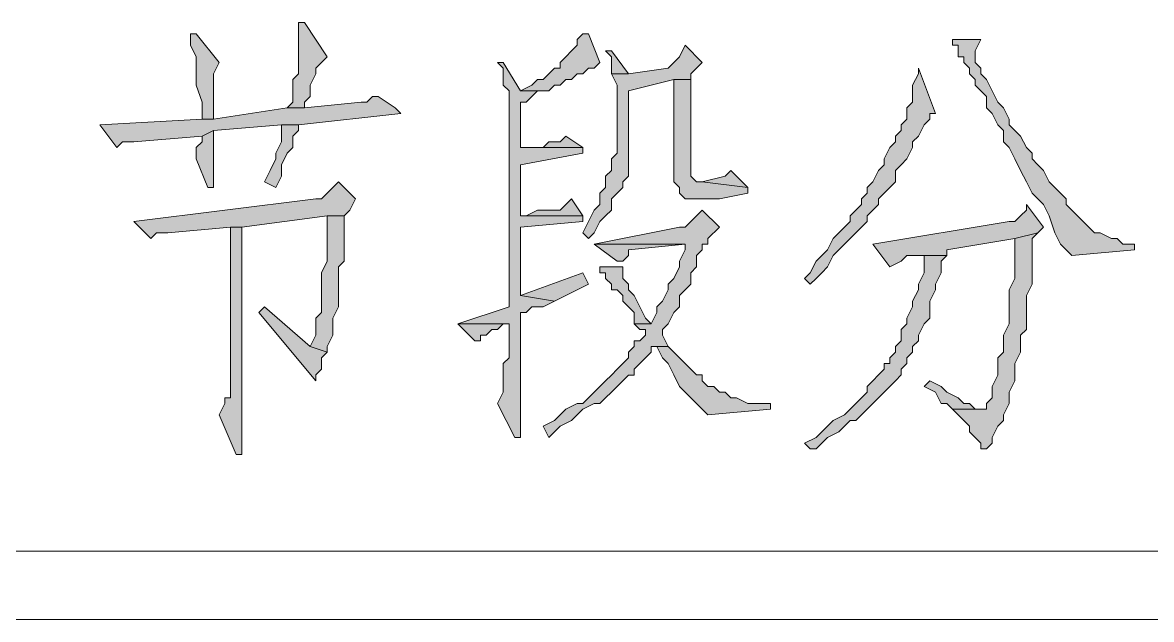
# Model space of a CAD drawing. Header units: millimetres. Extents: x 6 to 291, y 4 to 206.
# Drawn here: x 154.45 to 162.86, y 19.56 to 24 of the extents above; entities that cross this region are included whole.
import ezdxf

# ---------------------------------------------------------------- set-up
doc = ezdxf.new("R2010")
doc.units = ezdxf.units.MM
doc.layers.add('C00-00-00', color=7, linetype='Continuous')

msp = doc.modelspace()

# ---------------------------------------------------------------- hatches: boundary and pattern name
at = {"layer": 'C00-00-00'}
h = msp.add_hatch(color=256, dxfattribs=at)
h.dxf.hatch_style = 2
h.paths.add_polyline_path([(156.506339, 24.003008), (156.506339, 23.622008), (156.464005, 23.579675), (156.464005, 23.537342), (156.464005, 23.495008), (156.464005, 23.410342), (156.421672, 23.368008), (156.548672, 23.368008), (156.548672, 23.410342), (156.591005, 23.452675), (156.591005, 23.537342), (156.633339, 23.622008), (156.633339, 23.664342), (156.675672, 23.706675), (156.718005, 23.749008), (156.548672, 24.003008)])
h = msp.add_hatch(color=256, dxfattribs=at)
h.dxf.hatch_style = 2
h.paths.add_polyline_path([(155.744337, 23.91834), (155.702004, 23.91834), (155.702004, 23.833673), (155.744337, 23.749006), (155.744337, 23.706673), (155.744337, 23.53734), (155.786671, 23.41034), (155.786671, 23.28334), (155.871337, 23.28334), (155.871337, 23.622006), (155.913671, 23.706673)])
h = msp.add_hatch(color=256, dxfattribs=at)
h.dxf.hatch_style = 2
h.paths.add_polyline_path([(158.665331, 23.91834), (158.622998, 23.91834), (158.580665, 23.876006), (158.580665, 23.833673), (158.538331, 23.79134), (158.495998, 23.749006), (158.453665, 23.706673), (158.453665, 23.66434), (158.411331, 23.66434), (158.368998, 23.622006), (158.326665, 23.579673), (158.284331, 23.579673), (158.241998, 23.53734), (158.157331, 23.495006), (158.368998, 23.495006), (158.411331, 23.53734), (158.453665, 23.53734), (158.495998, 23.579673), (158.538331, 23.579673), (158.580665, 23.622006), (158.622998, 23.622006), (158.665331, 23.66434), (158.707665, 23.66434), (158.749998, 23.706673)])
h = msp.add_hatch(color=256, dxfattribs=at)
h.dxf.hatch_style = 2
h.paths.add_polyline_path([(161.374662, 23.875997), (161.374662, 23.833664), (161.416996, 23.833664), (161.416996, 23.791331), (161.416996, 23.748997), (161.459329, 23.748997), (161.459329, 23.706664), (161.501662, 23.664331), (161.501662, 23.621997), (161.543996, 23.579664), (161.543996, 23.537331), (161.586329, 23.494997), (161.628662, 23.452664), (161.628662, 23.367997), (161.670996, 23.325664), (161.713329, 23.240997), (161.755662, 23.198664), (161.755662, 23.113997), (161.797996, 23.071664), (161.840329, 22.986997), (161.882662, 22.902331), (161.924996, 22.817664), (161.967329, 22.732997), (162.051996, 22.648331), (162.094329, 22.563664), (162.136662, 22.436664), (162.178996, 22.351997), (162.263662, 22.267331), (162.729329, 22.309664), (162.729329, 22.351997), (162.686996, 22.351997), (162.644662, 22.351997), (162.602329, 22.394331), (162.559996, 22.394331), (162.475329, 22.436664), (162.432996, 22.436664), (162.390662, 22.478997), (162.348329, 22.521331), (162.305996, 22.563664), (162.263662, 22.605997), (162.221329, 22.648331), (162.221329, 22.690664), (162.178996, 22.732997), (162.136662, 22.775331), (162.094329, 22.817664), (162.051996, 22.902331), (162.009662, 22.944664), (161.967329, 22.986997), (161.967329, 23.029331), (161.924996, 23.071664), (161.882662, 23.156331), (161.840329, 23.198664), (161.797996, 23.240997), (161.797996, 23.283331), (161.755662, 23.367997), (161.713329, 23.410331), (161.670996, 23.494997), (161.628662, 23.579664), (161.586329, 23.621997), (161.586329, 23.664331), (161.543996, 23.706664), (161.543996, 23.748997), (161.543996, 23.791331), (161.586329, 23.875997)])
h = msp.add_hatch(color=256, dxfattribs=at)
h.dxf.hatch_style = 2
h.paths.add_polyline_path([(159.385006, 23.833671), (159.342673, 23.749004), (159.30034, 23.706671), (159.258006, 23.664338), (158.961673, 23.622004), (158.834673, 23.622004), (158.877006, 23.537338), (158.877006, 23.029338), (158.834673, 22.987004), (158.834673, 22.944671), (158.834673, 22.902338), (158.79234, 22.860004), (158.79234, 22.775338), (158.750006, 22.733004), (158.750006, 22.648338), (158.707673, 22.606004), (158.66534, 22.521338), (158.623006, 22.436671), (158.66534, 22.394338), (158.707673, 22.436671), (158.750006, 22.521338), (158.79234, 22.563671), (158.834673, 22.606004), (158.834673, 22.690671), (158.877006, 22.733004), (158.91934, 22.775338), (158.91934, 22.817671), (158.961673, 22.860004), (158.961673, 22.944671), (158.961673, 22.987004), (158.961673, 23.198671), (158.961673, 23.241004), (158.961673, 23.495004), (159.30034, 23.579671), (159.42734, 23.579671), (159.42734, 23.622004), (159.512006, 23.706671)])
h = msp.add_hatch(color=256, dxfattribs=at)
h.dxf.hatch_style = 2
h.paths.add_polyline_path([(158.834669, 23.791329), (158.792335, 23.791329), (158.834669, 23.748995), (158.834669, 23.664329), (158.834669, 23.621995), (158.961669, 23.621995)])
h = msp.add_hatch(color=256, dxfattribs=at)
h.dxf.hatch_style = 2
h.paths.add_polyline_path([(158.030341, 23.706676), (157.988008, 23.706676), (158.030341, 23.664343), (158.030341, 23.579676), (158.030341, 23.537343), (158.072674, 23.49501), (158.072674, 22.09801), (158.072674, 21.97101), (158.072674, 21.886343), (157.691674, 21.759343), (158.072674, 21.759343), (158.072674, 21.71701), (158.072674, 21.505343), (158.030341, 21.46301), (158.030341, 21.251343), (157.988008, 21.166676), (158.115008, 20.912676), (158.157341, 20.912676), (158.157341, 21.293676), (158.157341, 21.84401), (158.199674, 21.84401), (158.242008, 21.886343), (158.326674, 21.886343), (158.411341, 21.928676), (158.157341, 21.97101), (158.157341, 22.47901), (158.623008, 22.521343), (158.623008, 22.563676), (158.157341, 22.563676), (158.157341, 22.944676), (158.623008, 23.029343), (158.623008, 23.071676), (158.157341, 23.071676), (158.157341, 23.410343), (158.199674, 23.410343), (158.242008, 23.452676), (158.284341, 23.49501), (158.369008, 23.49501), (158.157341, 23.49501)])
h = msp.add_hatch(color=256, dxfattribs=at)
h.dxf.hatch_style = 2
h.paths.add_polyline_path([(161.120672, 23.664334), (161.120672, 23.622001), (161.078339, 23.537334), (161.078339, 23.495001), (161.078339, 23.410334), (161.036006, 23.368001), (161.036006, 23.283334), (160.993672, 23.241001), (160.993672, 23.198667), (160.951339, 23.156334), (160.951339, 23.114001), (160.909006, 23.071667), (160.866672, 22.987001), (160.866672, 22.944667), (160.824339, 22.902334), (160.782006, 22.817667), (160.739672, 22.775334), (160.739672, 22.733001), (160.697339, 22.690667), (160.697339, 22.648334), (160.655006, 22.606001), (160.612672, 22.563667), (160.612672, 22.521334), (160.570339, 22.479001), (160.528006, 22.436667), (160.485672, 22.394334), (160.443339, 22.309667), (160.401006, 22.267334), (160.358672, 22.225001), (160.316339, 22.140334), (160.274006, 22.098001), (160.316339, 22.055667), (160.358672, 22.098001), (160.401006, 22.140334), (160.443339, 22.182667), (160.485672, 22.267334), (160.528006, 22.309667), (160.570339, 22.352001), (160.612672, 22.394334), (160.655006, 22.436667), (160.697339, 22.479001), (160.739672, 22.521334), (160.739672, 22.563667), (160.782006, 22.606001), (160.824339, 22.648334), (160.824339, 22.690667), (160.866672, 22.733001), (160.909006, 22.775334), (160.951339, 22.817667), (160.951339, 22.902334), (160.993672, 22.944667), (161.036006, 22.987001), (161.078339, 23.071667), (161.078339, 23.114001), (161.120672, 23.156334), (161.163006, 23.241001), (161.205339, 23.283334), (161.205339, 23.325667), (161.247672, 23.325667)])
h = msp.add_hatch(color=256, dxfattribs=at)
h.dxf.hatch_style = 2
h.paths.add_polyline_path([(159.427333, 23.579665), (159.300333, 23.579665), (159.300333, 22.902332), (159.300333, 22.817665), (159.342666, 22.775332), (159.342666, 22.732999), (159.384999, 22.690665), (159.427333, 22.690665), (159.638999, 22.690665), (159.850666, 22.732999), (159.850666, 22.775332), (159.511999, 22.817665), (159.469666, 22.817665), (159.427333, 22.859999), (159.427333, 23.537332)])
h = msp.add_hatch(color=256, dxfattribs=at)
h.dxf.hatch_style = 2
h.paths.add_polyline_path([(157.099003, 23.45267), (157.056669, 23.45267), (157.014336, 23.410337), (156.972003, 23.410337), (156.548669, 23.368004), (156.421669, 23.368004), (155.871336, 23.283337), (155.786669, 23.283337), (155.024669, 23.241004), (155.151669, 23.07167), (155.194003, 23.114004), (155.236336, 23.114004), (155.278669, 23.114004), (155.786669, 23.156337), (155.871336, 23.19867), (156.379336, 23.241004), (156.506336, 23.241004), (157.268336, 23.32567), (157.226003, 23.368004)])
h = msp.add_hatch(color=256, dxfattribs=at)
h.dxf.hatch_style = 2
h.paths.add_polyline_path([(156.506339, 23.241007), (156.379339, 23.241007), (156.379339, 23.198674), (156.379339, 23.114007), (156.337005, 23.02934), (156.337005, 22.987007), (156.294672, 22.90234), (156.252339, 22.817674), (156.337005, 22.77534), (156.379339, 22.860007), (156.379339, 22.944674), (156.421672, 23.02934), (156.464005, 23.071674), (156.464005, 23.15634), (156.506339, 23.198674)])
h = msp.add_hatch(color=256, dxfattribs=at)
h.dxf.hatch_style = 2
h.paths.add_polyline_path([(155.871332, 23.198665), (155.786665, 23.156331), (155.786665, 23.113998), (155.744332, 23.071665), (155.744332, 22.986998), (155.828999, 22.775331), (155.871332, 22.775331), (155.871332, 22.817665)])
h = msp.add_hatch(color=256, dxfattribs=at)
h.dxf.hatch_style = 2
h.paths.add_polyline_path([(158.495994, 23.156338), (158.453661, 23.114005), (158.411328, 23.114005), (158.368994, 23.114005), (158.326661, 23.071672), (158.199661, 23.071672), (158.157328, 23.071672), (158.622994, 23.071672)])
h = msp.add_hatch(color=256, dxfattribs=at)
h.dxf.hatch_style = 2
h.paths.add_polyline_path([(159.723665, 22.902333), (159.681339, 22.860006), (159.512001, 22.817664), (159.85066, 22.775338)])
h = msp.add_hatch(color=256, dxfattribs=at)
h.dxf.hatch_style = 2
h.paths.add_polyline_path([(156.802671, 22.817664), (156.760337, 22.775331), (156.718004, 22.732997), (156.675671, 22.690664), (156.633337, 22.690664), (155.278671, 22.521331), (155.405671, 22.394331), (155.448004, 22.436664), (155.490337, 22.436664), (155.532671, 22.436664), (155.998337, 22.478997), (156.083004, 22.478997), (156.718004, 22.563664), (156.845004, 22.563664), (156.887337, 22.605997), (156.929671, 22.690664)])
h = msp.add_hatch(color=256, dxfattribs=at)
h.dxf.hatch_style = 2
h.paths.add_polyline_path([(158.538337, 22.690669), (158.496003, 22.648336), (158.45367, 22.606002), (158.411337, 22.606002), (158.32667, 22.606002), (158.284337, 22.606002), (158.19967, 22.563669), (158.157337, 22.563669), (158.623003, 22.563669)])
h = msp.add_hatch(color=256, dxfattribs=at)
h.dxf.hatch_style = 2
h.paths.add_polyline_path([(161.925, 22.648343), (161.925, 22.60601), (161.882667, 22.563676), (161.840333, 22.521343), (161.798, 22.521343), (160.782, 22.35201), (160.909, 22.182676), (160.993667, 22.22501), (161.036, 22.267343), (161.078333, 22.267343), (161.163, 22.267343), (161.332333, 22.267343), (161.332333, 22.309676), (161.840333, 22.394343), (162.009667, 22.436676), (162.052, 22.47901)])
h = msp.add_hatch(color=256, dxfattribs=at)
h.dxf.hatch_style = 2
h.paths.add_polyline_path([(156.844997, 22.563674), (156.717997, 22.563674), (156.717997, 22.521341), (156.717997, 22.225008), (156.675663, 22.140341), (156.675663, 21.928674), (156.675663, 21.844008), (156.63333, 21.801674), (156.63333, 21.717008), (156.63333, 21.674674), (156.590997, 21.590008), (156.717997, 21.547674), (156.717997, 21.590008), (156.76033, 21.674674), (156.76033, 21.717008), (156.76033, 21.801674), (156.802663, 21.886341), (156.802663, 22.013341), (156.802663, 22.098008), (156.802663, 22.182674), (156.844997, 22.225008), (156.844997, 22.521341)])
h = msp.add_hatch(color=256, dxfattribs=at)
h.dxf.hatch_style = 2
h.paths.add_polyline_path([(159.512001, 22.606001), (159.469668, 22.563667), (159.427335, 22.521334), (159.385001, 22.479001), (159.342668, 22.479001), (158.707668, 22.352001), (159.385001, 22.352001), (159.385001, 22.309667), (159.342668, 22.225001), (159.342668, 22.182667), (159.300335, 22.098001), (159.258001, 22.055667), (159.258001, 22.013334), (159.215668, 21.928667), (159.173335, 21.886334), (159.173335, 21.844001), (159.131001, 21.759334), (159.004001, 21.759334), (159.046335, 21.717001), (159.088668, 21.717001), (159.088668, 21.674667), (159.046335, 21.632334), (159.004001, 21.632334), (159.004001, 21.590001), (158.961668, 21.547667), (158.961668, 21.505334), (158.919335, 21.463001), (158.877001, 21.420667), (158.834668, 21.378334), (158.792335, 21.336001), (158.750001, 21.293667), (158.707668, 21.251334), (158.665335, 21.209001), (158.623001, 21.166667), (158.580668, 21.166667), (158.496001, 21.124334), (158.453668, 21.082001), (158.411335, 21.039667), (158.326668, 20.997334), (158.369001, 20.912667), (158.411335, 20.955001), (158.453668, 20.997334), (158.538335, 21.039667), (158.580668, 21.082001), (158.623001, 21.124334), (158.707668, 21.166667), (158.750001, 21.166667), (158.792335, 21.209001), (158.834668, 21.251334), (158.877001, 21.293667), (158.919335, 21.336001), (158.961668, 21.378334), (159.004001, 21.378334), (159.004001, 21.420667), (159.046335, 21.463001), (159.088668, 21.505334), (159.131001, 21.547667), (159.131001, 21.590001), (159.173335, 21.590001), (159.258001, 21.590001), (159.215668, 21.674667), (159.215668, 21.717001), (159.258001, 21.759334), (159.300335, 21.844001), (159.342668, 21.886334), (159.342668, 21.971001), (159.385001, 22.013334), (159.427335, 22.055667), (159.427335, 22.098001), (159.427335, 22.140334), (159.469668, 22.182667), (159.469668, 22.267334), (159.512001, 22.309667), (159.512001, 22.352001), (159.554335, 22.352001), (159.554335, 22.394334), (159.639001, 22.479001)])
h = msp.add_hatch(color=256, dxfattribs=at)
h.dxf.hatch_style = 2
h.paths.add_polyline_path([(156.082996, 22.479006), (155.998329, 22.479006), (155.998329, 22.352006), (155.998329, 21.209006), (155.955996, 21.209006), (155.955996, 21.166672), (155.913662, 21.082006), (156.040662, 20.785672), (156.082996, 20.785672), (156.082996, 21.166672)])
h = msp.add_hatch(color=256, dxfattribs=at)
h.dxf.hatch_style = 2
h.paths.add_polyline_path([(162.009669, 22.436663), (161.840335, 22.39433), (161.840335, 22.26733), (161.840335, 22.182663), (161.840335, 22.097997), (161.798002, 22.01333), (161.798002, 21.928663), (161.798002, 21.88633), (161.798002, 21.75933), (161.755669, 21.674663), (161.755669, 21.63233), (161.755669, 21.589997), (161.755669, 21.547663), (161.713335, 21.50533), (161.713335, 21.462997), (161.713335, 21.37833), (161.671002, 21.293663), (161.671002, 21.25133), (161.671002, 21.208997), (161.628669, 21.166663), (161.628669, 21.12433), (161.586335, 21.12433), (161.374669, 21.12433), (161.417002, 21.081997), (161.459335, 21.039663), (161.501669, 20.99733), (161.501669, 20.954997), (161.544002, 20.912663), (161.586335, 20.87033), (161.586335, 20.827997), (161.628669, 20.827997), (161.671002, 20.87033), (161.671002, 20.912663), (161.713335, 20.99733), (161.755669, 21.039663), (161.755669, 21.081997), (161.798002, 21.166663), (161.798002, 21.208997), (161.798002, 21.25133), (161.840335, 21.335997), (161.840335, 21.37833), (161.840335, 21.462997), (161.882669, 21.547663), (161.882669, 21.589997), (161.882669, 21.674663), (161.925002, 21.716997), (161.925002, 21.801663), (161.925002, 21.843997), (161.925002, 21.970997), (161.967335, 22.055663), (161.967335, 22.224997), (161.967335, 22.26733), (161.967335, 22.39433)])
h = msp.add_hatch(color=256, dxfattribs=at)
h.dxf.hatch_style = 2
h.paths.add_polyline_path([(158.707674, 22.351995), (158.877007, 22.224995), (158.91934, 22.224995), (158.961674, 22.267328), (158.961674, 22.309661), (159.385007, 22.351995)])
h = msp.add_hatch(color=256, dxfattribs=at)
h.dxf.hatch_style = 2
h.paths.add_polyline_path([(161.332336, 22.267342), (161.163003, 22.267342), (161.163003, 22.225009), (161.163003, 22.140342), (161.120669, 22.055675), (161.120669, 22.013342), (161.078336, 21.928675), (161.078336, 21.886342), (161.036003, 21.801675), (161.036003, 21.759342), (160.993669, 21.717009), (160.993669, 21.632342), (160.951336, 21.590009), (160.951336, 21.547675), (160.909003, 21.505342), (160.909003, 21.463009), (160.866669, 21.463009), (160.866669, 21.420675), (160.824336, 21.378342), (160.782003, 21.336009), (160.739669, 21.293675), (160.739669, 21.251342), (160.697336, 21.209009), (160.655003, 21.166675), (160.612669, 21.124342), (160.570336, 21.082009), (160.485669, 21.039675), (160.443336, 20.997342), (160.401003, 20.955009), (160.358669, 20.912675), (160.274003, 20.870342), (160.316336, 20.828009), (160.358669, 20.828009), (160.401003, 20.870342), (160.443336, 20.912675), (160.528003, 20.955009), (160.570336, 20.997342), (160.612669, 21.039675), (160.655003, 21.039675), (160.697336, 21.082009), (160.739669, 21.124342), (160.782003, 21.166675), (160.824336, 21.209009), (160.866669, 21.251342), (160.909003, 21.293675), (160.951336, 21.336009), (160.993669, 21.378342), (160.993669, 21.420675), (161.036003, 21.463009), (161.036003, 21.505342), (161.078336, 21.547675), (161.078336, 21.590009), (161.120669, 21.632342), (161.120669, 21.674675), (161.163003, 21.759342), (161.205336, 21.801675), (161.205336, 21.844009), (161.205336, 21.928675), (161.247669, 22.013342), (161.247669, 22.055675), (161.290003, 22.140342), (161.290003, 22.225009)])
h = msp.add_hatch(color=256, dxfattribs=at)
h.dxf.hatch_style = 2
h.paths.add_polyline_path([(158.623005, 22.140331), (158.157339, 21.970998), (158.411339, 21.928665), (158.496005, 21.970998), (158.580672, 22.013331), (158.665339, 22.055665)])
h = msp.add_hatch(color=256, dxfattribs=at)
h.dxf.hatch_style = 2
h.paths.add_polyline_path([(158.919337, 22.182674), (158.750004, 22.182674), (158.750004, 22.14034), (158.792337, 22.14034), (158.792337, 22.098007), (158.834671, 22.055674), (158.834671, 22.01334), (158.877004, 22.01334), (158.919337, 21.971007), (158.919337, 21.928674), (158.961671, 21.88634), (159.004004, 21.844007), (159.004004, 21.75934), (159.131004, 21.75934), (159.088671, 21.801674), (159.046337, 21.88634), (159.004004, 21.971007), (158.961671, 22.01334), (158.961671, 22.055674), (158.919337, 22.098007)])
h = msp.add_hatch(color=256, dxfattribs=at)
h.dxf.hatch_style = 2
h.paths.add_polyline_path([(156.252333, 21.886342), (156.209999, 21.844008), (156.633333, 21.336008), (156.633333, 21.378342), (156.675666, 21.420675), (156.675666, 21.505342), (156.717999, 21.547675), (156.590999, 21.590008)])
h = msp.add_hatch(color=256, dxfattribs=at)
h.dxf.hatch_style = 2
h.paths.add_polyline_path([(157.691667, 21.759331), (157.818667, 21.632331), (157.861, 21.632331), (157.861, 21.674664), (157.903333, 21.674664), (157.945667, 21.716997), (157.988, 21.716997), (158.030333, 21.759331), (158.072667, 21.759331)])
h = msp.add_hatch(color=256, dxfattribs=at)
h.dxf.hatch_style = 2
h.paths.add_polyline_path([(159.257996, 21.59001), (159.173329, 21.59001), (159.215662, 21.505343), (159.257996, 21.46301), (159.300329, 21.378343), (159.342662, 21.293676), (159.427329, 21.20901), (159.469662, 21.166676), (159.554329, 21.08201), (160.019996, 21.124343), (160.019996, 21.166676), (159.935329, 21.166676), (159.892996, 21.166676), (159.850662, 21.166676), (159.765996, 21.20901), (159.723662, 21.20901), (159.681329, 21.251343), (159.638996, 21.251343), (159.596662, 21.293676), (159.554329, 21.293676), (159.511996, 21.33601), (159.511996, 21.378343), (159.469662, 21.378343), (159.427329, 21.420676), (159.384996, 21.46301), (159.342662, 21.505343), (159.300329, 21.547676)])
h = msp.add_hatch(color=256, dxfattribs=at)
h.dxf.hatch_style = 2
h.paths.add_polyline_path([(161.205341, 21.336004), (161.163008, 21.29367), (161.247674, 21.251337), (161.290008, 21.16667), (161.332341, 21.16667), (161.374674, 21.124337), (161.586341, 21.124337), (161.544008, 21.124337), (161.501674, 21.16667), (161.459341, 21.16667), (161.417008, 21.209004), (161.332341, 21.251337), (161.290008, 21.29367)])

# ---------------------------------------------------------------- linework, layer by layer
at = {"layer": 'C00-00-00', "lineweight": 13}
for points in [[(156.506339, 24.003008), (156.506339, 23.622008), (156.464005, 23.579675), (156.464005, 23.537342), (156.464005, 23.495008), (156.464005, 23.410342), (156.421672, 23.368008), (156.548672, 23.368008), (156.548672, 23.410342), (156.591005, 23.452675), (156.591005, 23.537342), (156.633339, 23.622008), (156.633339, 23.664342), (156.675672, 23.706675), (156.718005, 23.749008), (156.548672, 24.003008)], [(155.744337, 23.91834), (155.702004, 23.91834), (155.702004, 23.833673), (155.744337, 23.749006), (155.744337, 23.706673), (155.744337, 23.53734), (155.786671, 23.41034), (155.786671, 23.28334), (155.871337, 23.28334), (155.871337, 23.622006), (155.913671, 23.706673)], [(158.665331, 23.91834), (158.622998, 23.91834), (158.580665, 23.876006), (158.580665, 23.833673), (158.538331, 23.79134), (158.495998, 23.749006), (158.453665, 23.706673), (158.453665, 23.66434), (158.411331, 23.66434), (158.368998, 23.622006), (158.326665, 23.579673), (158.284331, 23.579673), (158.241998, 23.53734), (158.157331, 23.495006), (158.368998, 23.495006), (158.411331, 23.53734), (158.453665, 23.53734), (158.495998, 23.579673), (158.538331, 23.579673), (158.580665, 23.622006), (158.622998, 23.622006), (158.665331, 23.66434), (158.707665, 23.66434), (158.749998, 23.706673)], [(161.374662, 23.875997), (161.374662, 23.833664), (161.416996, 23.833664), (161.416996, 23.791331), (161.416996, 23.748997), (161.459329, 23.748997), (161.459329, 23.706664), (161.501662, 23.664331), (161.501662, 23.621997), (161.543996, 23.579664), (161.543996, 23.537331), (161.586329, 23.494997), (161.628662, 23.452664), (161.628662, 23.367997), (161.670996, 23.325664), (161.713329, 23.240997), (161.755662, 23.198664), (161.755662, 23.113997), (161.797996, 23.071664), (161.840329, 22.986997), (161.882662, 22.902331), (161.924996, 22.817664), (161.967329, 22.732997), (162.051996, 22.648331), (162.094329, 22.563664), (162.136662, 22.436664), (162.178996, 22.351997), (162.263662, 22.267331), (162.729329, 22.309664), (162.729329, 22.351997), (162.686996, 22.351997), (162.644662, 22.351997), (162.602329, 22.394331), (162.559996, 22.394331), (162.475329, 22.436664), (162.432996, 22.436664), (162.390662, 22.478997), (162.348329, 22.521331), (162.305996, 22.563664), (162.263662, 22.605997), (162.221329, 22.648331), (162.221329, 22.690664), (162.178996, 22.732997), (162.136662, 22.775331), (162.094329, 22.817664), (162.051996, 22.902331), (162.009662, 22.944664), (161.967329, 22.986997), (161.967329, 23.029331), (161.924996, 23.071664), (161.882662, 23.156331), (161.840329, 23.198664), (161.797996, 23.240997), (161.797996, 23.283331), (161.755662, 23.367997), (161.713329, 23.410331), (161.670996, 23.494997), (161.628662, 23.579664), (161.586329, 23.621997), (161.586329, 23.664331), (161.543996, 23.706664), (161.543996, 23.748997), (161.543996, 23.791331), (161.586329, 23.875997)], [(159.385006, 23.833671), (159.342673, 23.749004), (159.30034, 23.706671), (159.258006, 23.664338), (158.961673, 23.622004), (158.834673, 23.622004), (158.877006, 23.537338), (158.877006, 23.029338), (158.834673, 22.987004), (158.834673, 22.944671), (158.834673, 22.902338), (158.79234, 22.860004), (158.79234, 22.775338), (158.750006, 22.733004), (158.750006, 22.648338), (158.707673, 22.606004), (158.66534, 22.521338), (158.623006, 22.436671), (158.66534, 22.394338), (158.707673, 22.436671), (158.750006, 22.521338), (158.79234, 22.563671), (158.834673, 22.606004), (158.834673, 22.690671), (158.877006, 22.733004), (158.91934, 22.775338), (158.91934, 22.817671), (158.961673, 22.860004), (158.961673, 22.944671), (158.961673, 22.987004), (158.961673, 23.198671), (158.961673, 23.241004), (158.961673, 23.495004), (159.30034, 23.579671), (159.42734, 23.579671), (159.42734, 23.622004), (159.512006, 23.706671)], [(158.834669, 23.791329), (158.792335, 23.791329), (158.834669, 23.748995), (158.834669, 23.664329), (158.834669, 23.621995), (158.961669, 23.621995)], [(158.030341, 23.706676), (157.988008, 23.706676), (158.030341, 23.664343), (158.030341, 23.579676), (158.030341, 23.537343), (158.072674, 23.49501), (158.072674, 22.09801), (158.072674, 21.97101), (158.072674, 21.886343), (157.691674, 21.759343), (158.072674, 21.759343), (158.072674, 21.71701), (158.072674, 21.505343), (158.030341, 21.46301), (158.030341, 21.251343), (157.988008, 21.166676), (158.115008, 20.912676), (158.157341, 20.912676), (158.157341, 21.293676), (158.157341, 21.84401), (158.199674, 21.84401), (158.242008, 21.886343), (158.326674, 21.886343), (158.411341, 21.928676), (158.157341, 21.97101), (158.157341, 22.47901), (158.623008, 22.521343), (158.623008, 22.563676), (158.157341, 22.563676), (158.157341, 22.944676), (158.623008, 23.029343), (158.623008, 23.071676), (158.157341, 23.071676), (158.157341, 23.410343), (158.199674, 23.410343), (158.242008, 23.452676), (158.284341, 23.49501), (158.369008, 23.49501), (158.157341, 23.49501)], [(161.120672, 23.664334), (161.120672, 23.622001), (161.078339, 23.537334), (161.078339, 23.495001), (161.078339, 23.410334), (161.036006, 23.368001), (161.036006, 23.283334), (160.993672, 23.241001), (160.993672, 23.198667), (160.951339, 23.156334), (160.951339, 23.114001), (160.909006, 23.071667), (160.866672, 22.987001), (160.866672, 22.944667), (160.824339, 22.902334), (160.782006, 22.817667), (160.739672, 22.775334), (160.739672, 22.733001), (160.697339, 22.690667), (160.697339, 22.648334), (160.655006, 22.606001), (160.612672, 22.563667), (160.612672, 22.521334), (160.570339, 22.479001), (160.528006, 22.436667), (160.485672, 22.394334), (160.443339, 22.309667), (160.401006, 22.267334), (160.358672, 22.225001), (160.316339, 22.140334), (160.274006, 22.098001), (160.316339, 22.055667), (160.358672, 22.098001), (160.401006, 22.140334), (160.443339, 22.182667), (160.485672, 22.267334), (160.528006, 22.309667), (160.570339, 22.352001), (160.612672, 22.394334), (160.655006, 22.436667), (160.697339, 22.479001), (160.739672, 22.521334), (160.739672, 22.563667), (160.782006, 22.606001), (160.824339, 22.648334), (160.824339, 22.690667), (160.866672, 22.733001), (160.909006, 22.775334), (160.951339, 22.817667), (160.951339, 22.902334), (160.993672, 22.944667), (161.036006, 22.987001), (161.078339, 23.071667), (161.078339, 23.114001), (161.120672, 23.156334), (161.163006, 23.241001), (161.205339, 23.283334), (161.205339, 23.325667), (161.247672, 23.325667)], [(159.427333, 23.579665), (159.300333, 23.579665), (159.300333, 22.902332), (159.300333, 22.817665), (159.342666, 22.775332), (159.342666, 22.732999), (159.384999, 22.690665), (159.427333, 22.690665), (159.638999, 22.690665), (159.850666, 22.732999), (159.850666, 22.775332), (159.511999, 22.817665), (159.469666, 22.817665), (159.427333, 22.859999), (159.427333, 23.537332)], [(157.099003, 23.45267), (157.056669, 23.45267), (157.014336, 23.410337), (156.972003, 23.410337), (156.548669, 23.368004), (156.421669, 23.368004), (155.871336, 23.283337), (155.786669, 23.283337), (155.024669, 23.241004), (155.151669, 23.07167), (155.194003, 23.114004), (155.236336, 23.114004), (155.278669, 23.114004), (155.786669, 23.156337), (155.871336, 23.19867), (156.379336, 23.241004), (156.506336, 23.241004), (157.268336, 23.32567), (157.226003, 23.368004)], [(156.506339, 23.241007), (156.379339, 23.241007), (156.379339, 23.198674), (156.379339, 23.114007), (156.337005, 23.02934), (156.337005, 22.987007), (156.294672, 22.90234), (156.252339, 22.817674), (156.337005, 22.77534), (156.379339, 22.860007), (156.379339, 22.944674), (156.421672, 23.02934), (156.464005, 23.071674), (156.464005, 23.15634), (156.506339, 23.198674)], [(155.871332, 23.198665), (155.786665, 23.156331), (155.786665, 23.113998), (155.744332, 23.071665), (155.744332, 22.986998), (155.828999, 22.775331), (155.871332, 22.775331), (155.871332, 22.817665)], [(158.495994, 23.156338), (158.453661, 23.114005), (158.411328, 23.114005), (158.368994, 23.114005), (158.326661, 23.071672), (158.199661, 23.071672), (158.157328, 23.071672), (158.622994, 23.071672)], [(159.723665, 22.902333), (159.681339, 22.860006), (159.512001, 22.817664), (159.85066, 22.775338)], [(156.802671, 22.817664), (156.760337, 22.775331), (156.718004, 22.732997), (156.675671, 22.690664), (156.633337, 22.690664), (155.278671, 22.521331), (155.405671, 22.394331), (155.448004, 22.436664), (155.490337, 22.436664), (155.532671, 22.436664), (155.998337, 22.478997), (156.083004, 22.478997), (156.718004, 22.563664), (156.845004, 22.563664), (156.887337, 22.605997), (156.929671, 22.690664)], [(158.538337, 22.690669), (158.496003, 22.648336), (158.45367, 22.606002), (158.411337, 22.606002), (158.32667, 22.606002), (158.284337, 22.606002), (158.19967, 22.563669), (158.157337, 22.563669), (158.623003, 22.563669)], [(161.925, 22.648343), (161.925, 22.60601), (161.882667, 22.563676), (161.840333, 22.521343), (161.798, 22.521343), (160.782, 22.35201), (160.909, 22.182676), (160.993667, 22.22501), (161.036, 22.267343), (161.078333, 22.267343), (161.163, 22.267343), (161.332333, 22.267343), (161.332333, 22.309676), (161.840333, 22.394343), (162.009667, 22.436676), (162.052, 22.47901)], [(156.844997, 22.563674), (156.717997, 22.563674), (156.717997, 22.521341), (156.717997, 22.225008), (156.675663, 22.140341), (156.675663, 21.928674), (156.675663, 21.844008), (156.63333, 21.801674), (156.63333, 21.717008), (156.63333, 21.674674), (156.590997, 21.590008), (156.717997, 21.547674), (156.717997, 21.590008), (156.76033, 21.674674), (156.76033, 21.717008), (156.76033, 21.801674), (156.802663, 21.886341), (156.802663, 22.013341), (156.802663, 22.098008), (156.802663, 22.182674), (156.844997, 22.225008), (156.844997, 22.521341)], [(159.512001, 22.606001), (159.469668, 22.563667), (159.427335, 22.521334), (159.385001, 22.479001), (159.342668, 22.479001), (158.707668, 22.352001), (159.385001, 22.352001), (159.385001, 22.309667), (159.342668, 22.225001), (159.342668, 22.182667), (159.300335, 22.098001), (159.258001, 22.055667), (159.258001, 22.013334), (159.215668, 21.928667), (159.173335, 21.886334), (159.173335, 21.844001), (159.131001, 21.759334), (159.004001, 21.759334), (159.046335, 21.717001), (159.088668, 21.717001), (159.088668, 21.674667), (159.046335, 21.632334), (159.004001, 21.632334), (159.004001, 21.590001), (158.961668, 21.547667), (158.961668, 21.505334), (158.919335, 21.463001), (158.877001, 21.420667), (158.834668, 21.378334), (158.792335, 21.336001), (158.750001, 21.293667), (158.707668, 21.251334), (158.665335, 21.209001), (158.623001, 21.166667), (158.580668, 21.166667), (158.496001, 21.124334), (158.453668, 21.082001), (158.411335, 21.039667), (158.326668, 20.997334), (158.369001, 20.912667), (158.411335, 20.955001), (158.453668, 20.997334), (158.538335, 21.039667), (158.580668, 21.082001), (158.623001, 21.124334), (158.707668, 21.166667), (158.750001, 21.166667), (158.792335, 21.209001), (158.834668, 21.251334), (158.877001, 21.293667), (158.919335, 21.336001), (158.961668, 21.378334), (159.004001, 21.378334), (159.004001, 21.420667), (159.046335, 21.463001), (159.088668, 21.505334), (159.131001, 21.547667), (159.131001, 21.590001), (159.173335, 21.590001), (159.258001, 21.590001), (159.215668, 21.674667), (159.215668, 21.717001), (159.258001, 21.759334), (159.300335, 21.844001), (159.342668, 21.886334), (159.342668, 21.971001), (159.385001, 22.013334), (159.427335, 22.055667), (159.427335, 22.098001), (159.427335, 22.140334), (159.469668, 22.182667), (159.469668, 22.267334), (159.512001, 22.309667), (159.512001, 22.352001), (159.554335, 22.352001), (159.554335, 22.394334), (159.639001, 22.479001)], [(156.082996, 22.479006), (155.998329, 22.479006), (155.998329, 22.352006), (155.998329, 21.209006), (155.955996, 21.209006), (155.955996, 21.166672), (155.913662, 21.082006), (156.040662, 20.785672), (156.082996, 20.785672), (156.082996, 21.166672)], [(162.009669, 22.436663), (161.840335, 22.39433), (161.840335, 22.26733), (161.840335, 22.182663), (161.840335, 22.097997), (161.798002, 22.01333), (161.798002, 21.928663), (161.798002, 21.88633), (161.798002, 21.75933), (161.755669, 21.674663), (161.755669, 21.63233), (161.755669, 21.589997), (161.755669, 21.547663), (161.713335, 21.50533), (161.713335, 21.462997), (161.713335, 21.37833), (161.671002, 21.293663), (161.671002, 21.25133), (161.671002, 21.208997), (161.628669, 21.166663), (161.628669, 21.12433), (161.586335, 21.12433), (161.374669, 21.12433), (161.417002, 21.081997), (161.459335, 21.039663), (161.501669, 20.99733), (161.501669, 20.954997), (161.544002, 20.912663), (161.586335, 20.87033), (161.586335, 20.827997), (161.628669, 20.827997), (161.671002, 20.87033), (161.671002, 20.912663), (161.713335, 20.99733), (161.755669, 21.039663), (161.755669, 21.081997), (161.798002, 21.166663), (161.798002, 21.208997), (161.798002, 21.25133), (161.840335, 21.335997), (161.840335, 21.37833), (161.840335, 21.462997), (161.882669, 21.547663), (161.882669, 21.589997), (161.882669, 21.674663), (161.925002, 21.716997), (161.925002, 21.801663), (161.925002, 21.843997), (161.925002, 21.970997), (161.967335, 22.055663), (161.967335, 22.224997), (161.967335, 22.26733), (161.967335, 22.39433)], [(158.707674, 22.351995), (158.877007, 22.224995), (158.91934, 22.224995), (158.961674, 22.267328), (158.961674, 22.309661), (159.385007, 22.351995)], [(161.332336, 22.267342), (161.163003, 22.267342), (161.163003, 22.225009), (161.163003, 22.140342), (161.120669, 22.055675), (161.120669, 22.013342), (161.078336, 21.928675), (161.078336, 21.886342), (161.036003, 21.801675), (161.036003, 21.759342), (160.993669, 21.717009), (160.993669, 21.632342), (160.951336, 21.590009), (160.951336, 21.547675), (160.909003, 21.505342), (160.909003, 21.463009), (160.866669, 21.463009), (160.866669, 21.420675), (160.824336, 21.378342), (160.782003, 21.336009), (160.739669, 21.293675), (160.739669, 21.251342), (160.697336, 21.209009), (160.655003, 21.166675), (160.612669, 21.124342), (160.570336, 21.082009), (160.485669, 21.039675), (160.443336, 20.997342), (160.401003, 20.955009), (160.358669, 20.912675), (160.274003, 20.870342), (160.316336, 20.828009), (160.358669, 20.828009), (160.401003, 20.870342), (160.443336, 20.912675), (160.528003, 20.955009), (160.570336, 20.997342), (160.612669, 21.039675), (160.655003, 21.039675), (160.697336, 21.082009), (160.739669, 21.124342), (160.782003, 21.166675), (160.824336, 21.209009), (160.866669, 21.251342), (160.909003, 21.293675), (160.951336, 21.336009), (160.993669, 21.378342), (160.993669, 21.420675), (161.036003, 21.463009), (161.036003, 21.505342), (161.078336, 21.547675), (161.078336, 21.590009), (161.120669, 21.632342), (161.120669, 21.674675), (161.163003, 21.759342), (161.205336, 21.801675), (161.205336, 21.844009), (161.205336, 21.928675), (161.247669, 22.013342), (161.247669, 22.055675), (161.290003, 22.140342), (161.290003, 22.225009)], [(158.623005, 22.140331), (158.157339, 21.970998), (158.411339, 21.928665), (158.496005, 21.970998), (158.580672, 22.013331), (158.665339, 22.055665)], [(158.919337, 22.182674), (158.750004, 22.182674), (158.750004, 22.14034), (158.792337, 22.14034), (158.792337, 22.098007), (158.834671, 22.055674), (158.834671, 22.01334), (158.877004, 22.01334), (158.919337, 21.971007), (158.919337, 21.928674), (158.961671, 21.88634), (159.004004, 21.844007), (159.004004, 21.75934), (159.131004, 21.75934), (159.088671, 21.801674), (159.046337, 21.88634), (159.004004, 21.971007), (158.961671, 22.01334), (158.961671, 22.055674), (158.919337, 22.098007)], [(156.252333, 21.886342), (156.209999, 21.844008), (156.633333, 21.336008), (156.633333, 21.378342), (156.675666, 21.420675), (156.675666, 21.505342), (156.717999, 21.547675), (156.590999, 21.590008)], [(157.691667, 21.759331), (157.818667, 21.632331), (157.861, 21.632331), (157.861, 21.674664), (157.903333, 21.674664), (157.945667, 21.716997), (157.988, 21.716997), (158.030333, 21.759331), (158.072667, 21.759331)], [(159.257996, 21.59001), (159.173329, 21.59001), (159.215662, 21.505343), (159.257996, 21.46301), (159.300329, 21.378343), (159.342662, 21.293676), (159.427329, 21.20901), (159.469662, 21.166676), (159.554329, 21.08201), (160.019996, 21.124343), (160.019996, 21.166676), (159.935329, 21.166676), (159.892996, 21.166676), (159.850662, 21.166676), (159.765996, 21.20901), (159.723662, 21.20901), (159.681329, 21.251343), (159.638996, 21.251343), (159.596662, 21.293676), (159.554329, 21.293676), (159.511996, 21.33601), (159.511996, 21.378343), (159.469662, 21.378343), (159.427329, 21.420676), (159.384996, 21.46301), (159.342662, 21.505343), (159.300329, 21.547676)], [(161.205341, 21.336004), (161.163008, 21.29367), (161.247674, 21.251337), (161.290008, 21.16667), (161.332341, 21.16667), (161.374674, 21.124337), (161.586341, 21.124337), (161.544008, 21.124337), (161.501674, 21.16667), (161.459341, 21.16667), (161.417008, 21.209004), (161.332341, 21.251337), (161.290008, 21.29367)]]:
    msp.add_lwpolyline(points, close=True, dxfattribs=at)
at = {"layer": 'C00-00-00', "lineweight": 5}
for points in [[(143.298327, 20.066007), (168.698327, 20.066007)], [(143.298327, 19.557995), (168.698327, 19.557995)]]:
    msp.add_lwpolyline(points, dxfattribs=at)

doc.saveas('drawing.dxf')
